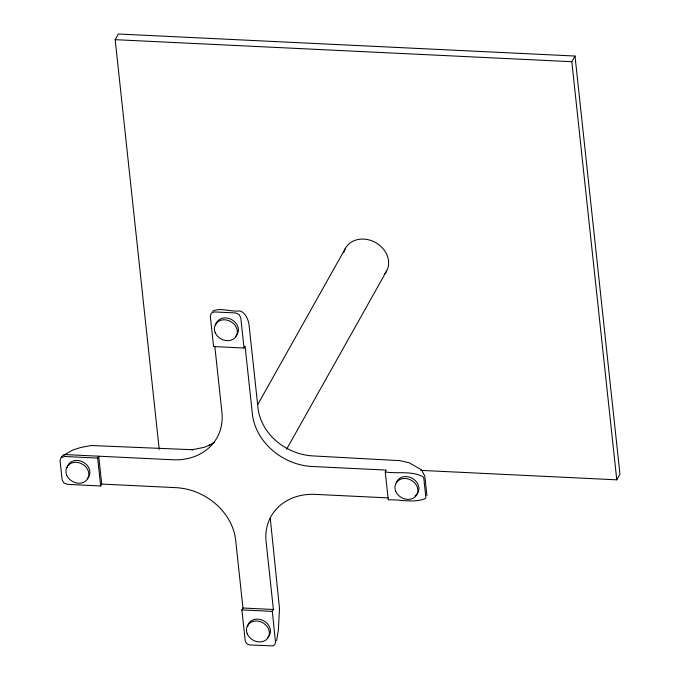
<?xml version="1.0" encoding="UTF-8"?>
<svg xmlns="http://www.w3.org/2000/svg" width="680" height="680" viewBox="0 0 680 680"><rect width="100%" height="100%" fill="white"/><g stroke="black" fill="none" stroke-linecap="round" stroke-linejoin="round"><path stroke-width="1.02" d="M276.607 640.815L278.366 629.961L279.497 608.575L270.291 518.44M100.648 485.962L97.648 458.09L98.71 456.195L101.711 484.075L100.648 485.962L67.66 484.373L63.946 482.97L62.143 479.944L60.044 460.437L61.566 456.484L72.794 450.007L80.639 447.517L91.162 445.51L192.72 449.735L192.049 449.786L204.289 447.312L209.848 444.95L209.236 445.306L214.31 442.246M159.214 449.352L115.175 39.669L118.362 34L575.008 56.041L619.956 474.164L616.769 479.833L420.758 470.373M244.026 348.024L240.779 317.857L239.088 314.483L235.705 312.962L214.404 311.933L211.319 313.149L210.341 316.387L213.579 346.553L244.026 348.024L245.08 346.137L252.382 414.018A56.772 47.558 29.3 0 0 312.188 466.497L386.325 470.084L385.262 471.971L388.263 499.842C400.384 499.315 413.695 503.379 425.34 498.55L425.867 497.496L423.767 477.989L423.13 476.884C411.765 470.492 397.587 473.935 385.262 471.971M257.754 404.558L345.338 248.489M286.594 449.259L386.614 271.023M388.263 497.904L315.18 494.377A56.772 47.558 29.3 0 0 266.093 541.603L273.394 609.484L272.332 611.38L275.545 642.711L274.593 644.767L272.672 645.898L250.206 644.971A4.76 3.987 29.3 0 1 245.182 640.568L241.893 609.909L242.947 608.013L235.654 540.133A56.772 47.558 29.3 0 0 175.848 487.654L101.711 484.075M616.769 479.833L571.821 61.71L575.008 56.041M212.381 311.253C220.558 307.13 231.141 312.214 239.895 310.904C245.344 312.528 248.208 319.26 249.033 324.666L257.992 407.966C261.222 434.63 286.339 454.401 312.783 455.914L399.993 460.658L409.351 462.85L421.473 469.863M61.217 457.546L64.668 456.492L97.648 458.09M63.248 455.048L65.722 454.606L172.856 459.773A56.772 47.558 29.3 0 0 221.935 412.556L214.863 346.757M115.175 39.669L571.821 61.71M242.947 608.013L273.394 609.484M241.893 609.909L272.332 611.38M422.034 470.84L424.83 476.102L426.929 495.61M396.346 482.962A11.909 9.97 29.3 0 1 413.517 479.094A11.909 9.97 29.3 0 1 414.927 495.933M343.842 252.339A23.511 19.695 29.3 0 1 375.326 242.411A23.511 19.695 29.3 0 1 384.217 274.38M247.673 626.331A11.909 9.97 29.3 0 1 263.721 620.798A11.909 9.97 29.3 0 1 267.861 637.356M67.133 467.644A11.909 9.97 29.3 0 1 83.189 462.102A11.909 9.97 29.3 0 1 87.32 478.66M215.602 325.125A11.909 9.97 29.3 0 1 231.659 319.583A11.909 9.97 29.3 0 1 235.79 336.141M395.666 491.113A11.909 9.97 29.3 0 0 415.267 496.723A11.909 9.97 29.3 0 0 408.272 478.983A11.909 9.97 29.3 0 0 395.666 491.113M247.197 633.633A11.909 9.97 29.3 0 0 266.798 639.242A11.909 9.97 29.3 0 0 259.802 621.503A11.909 9.97 29.3 0 0 247.197 633.633M66.657 474.946A11.909 9.97 29.3 0 0 86.258 480.556A11.909 9.97 29.3 0 0 79.263 462.817A11.909 9.97 29.3 0 0 66.657 474.946M215.126 332.426A11.909 9.97 29.3 0 0 234.727 338.028A11.909 9.97 29.3 0 0 227.732 320.297A11.909 9.97 29.3 0 0 215.126 332.426"/></g></svg>
